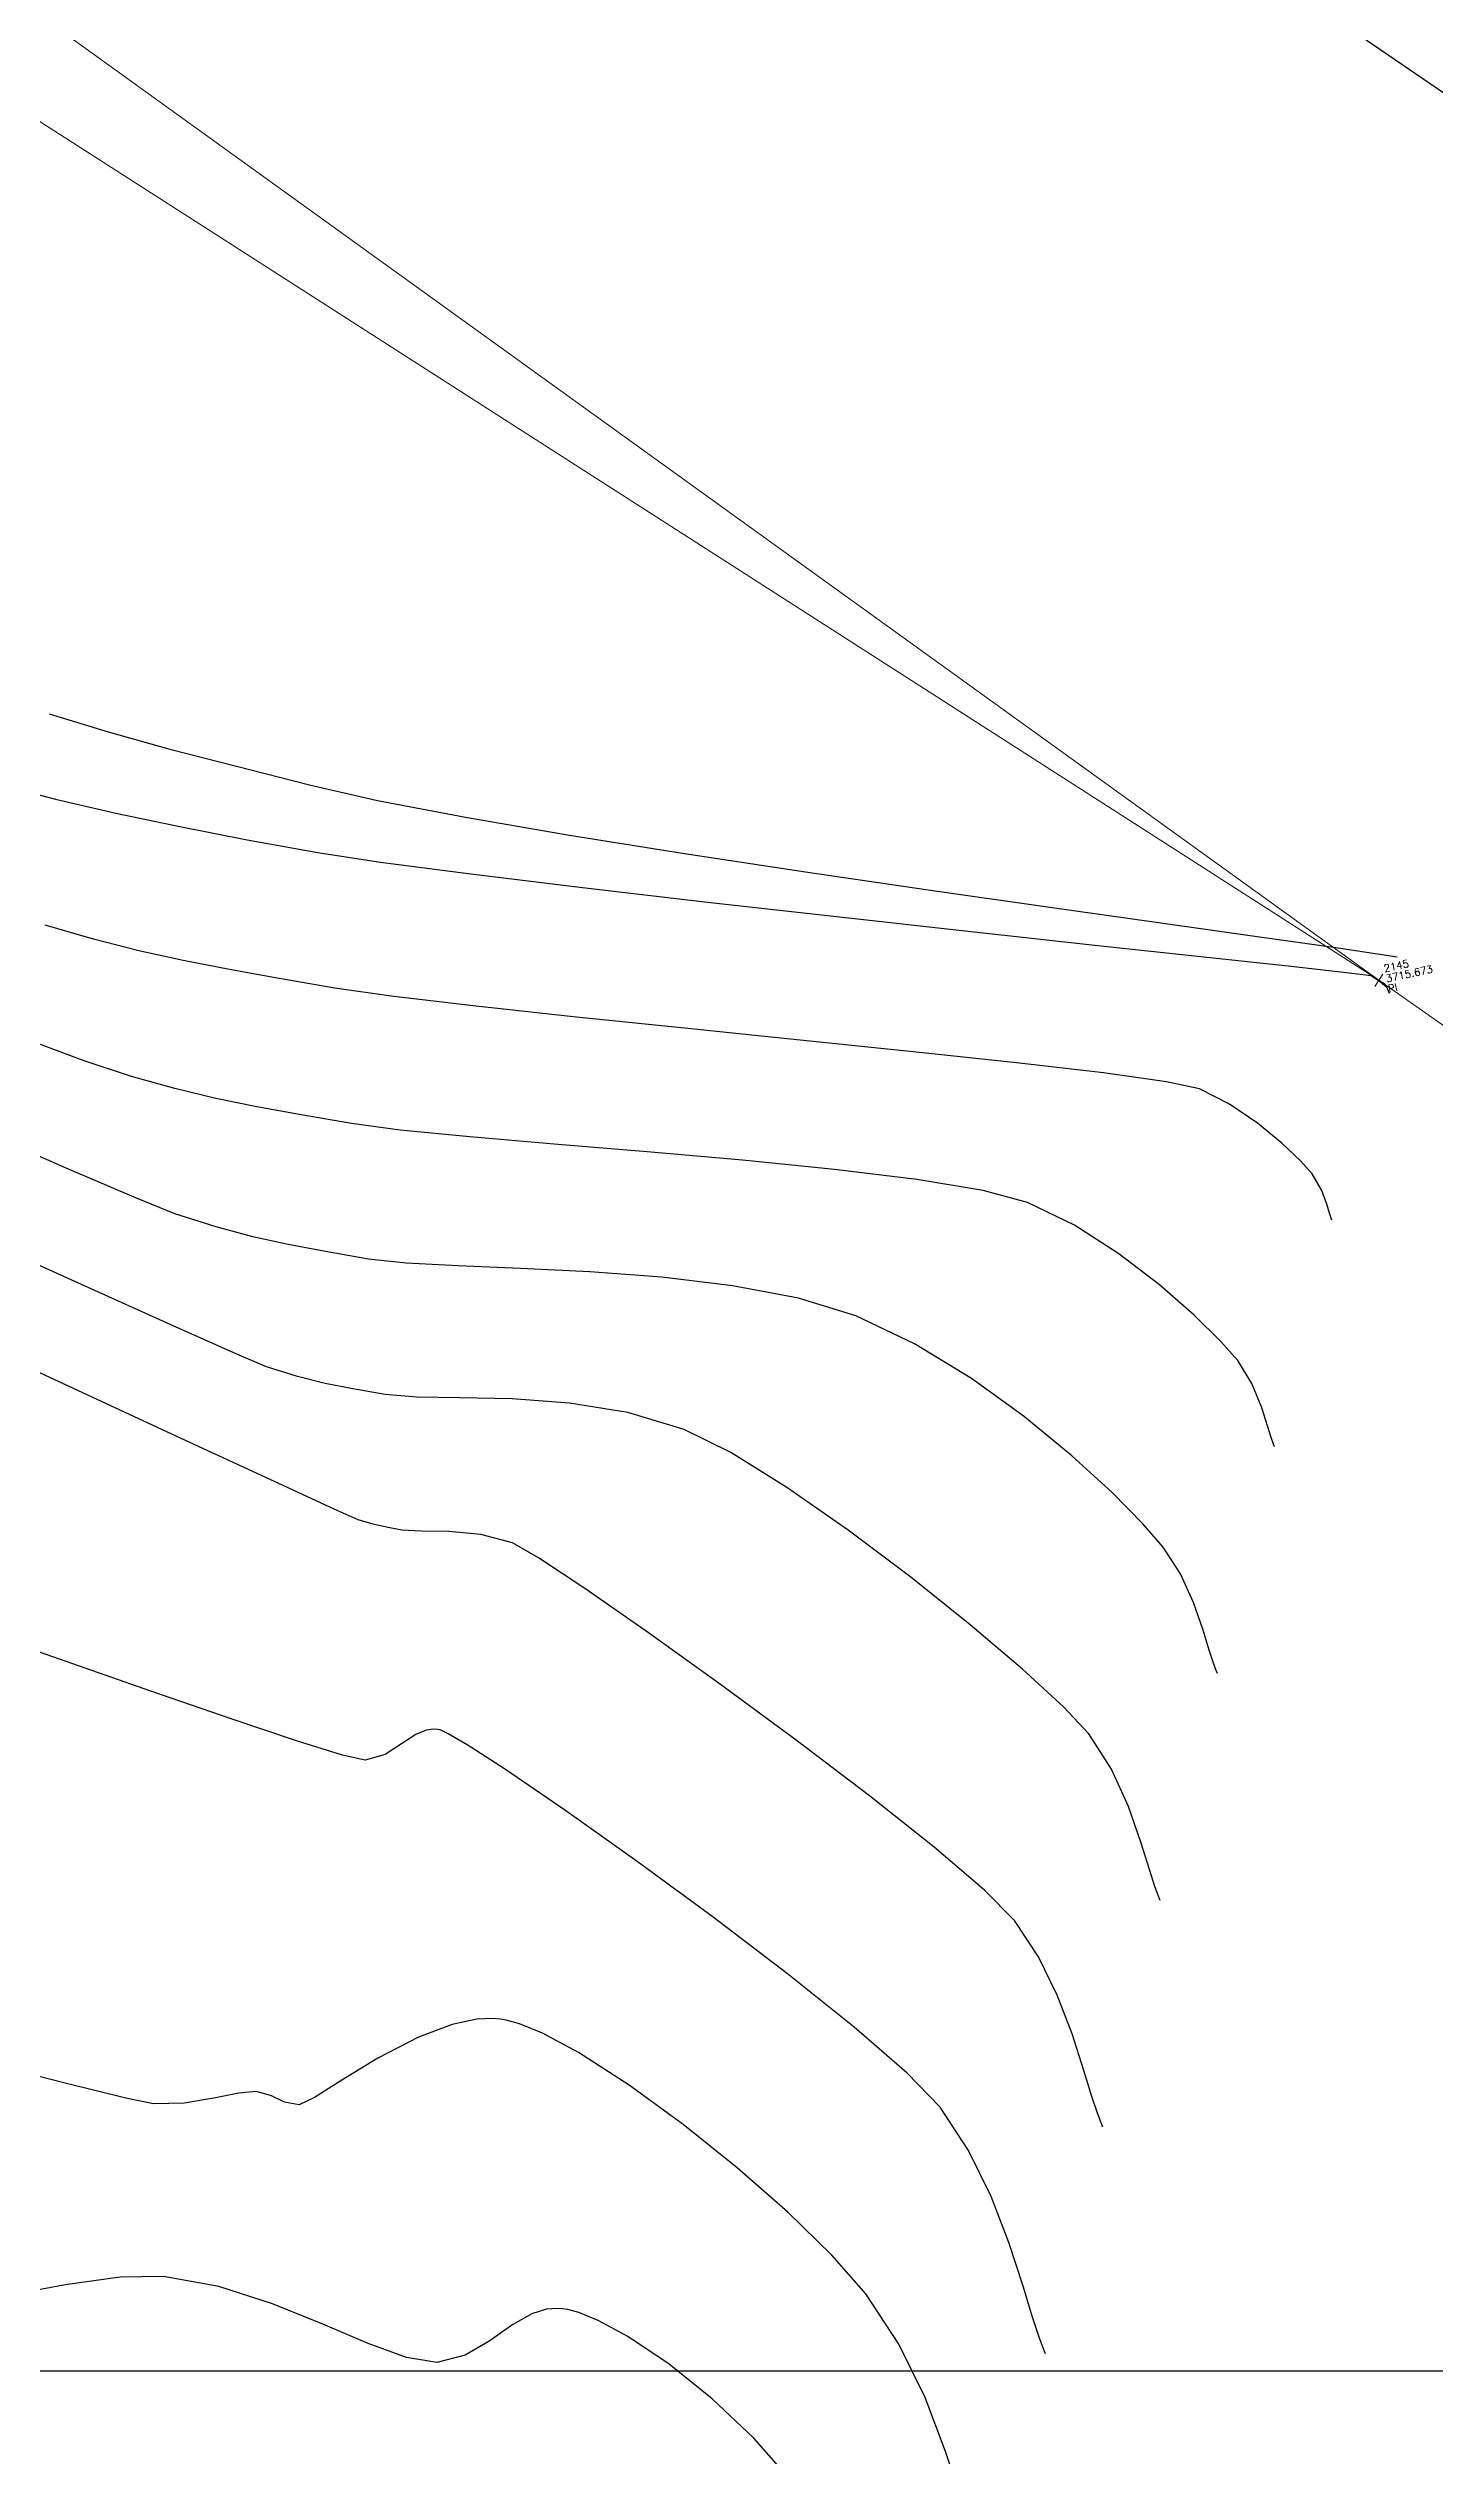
# Model space of a CAD drawing. Header units: millimetres. Extents: x 736950 to 740938, y 8500595 to 8502163.
# Drawn here: x 738315.49 to 738334.21, y 8501898.85 to 8501931.35 of the extents above; entities that cross this region are included whole.
import ezdxf

# ---------------------------------------------------------------- set-up
doc = ezdxf.new("R2010")
doc.units = ezdxf.units.MM
for name, color, linetype, lineweight in [('axeso', 1, 'Continuous', 5), ('PISOS', 189, 'Continuous', 0), ('pista', 251, 'Continuous', 5)]:
    doc.layers.add(name, color=color, linetype=linetype, lineweight=lineweight)
doc.layers.add('C-TOPO', color=7, linetype='Continuous')
doc.layers.add('Cuadricula Coordenadas', color=5, linetype='Continuous')
doc.styles.add('5mm', font='arial.ttf', dxfattribs={"height": 3})

msp = doc.modelspace()

# ---------------------------------------------------------------- linework, layer by layer
at = {"flags": 128}
msp.add_lwpolyline([(737992.2372813984, 8502032.929254359), (738060.2283811187, 8502033.96324383), (738124.0778848596, 8502038.099197607), (738168.9451129038, 8502039.822512023), (738184.3375057305, 8502040.373226557), (738194.1820639796, 8502040.638037072), (738201.5287680125, 8502039.958710367), (738208.8754720454, 8502038.192466673), (738217.7187287537, 8502034.116514638), (738227.4034590968, 8502029.39107068), (738239.3753799507, 8502021.18638673), (738248.4163336591, 8502010.786789658), (738259.1100014518, 8501998.031462815), (738273.8441542408, 8501978.937268017), (738282.9891921962, 8501969.784801738), (738293.2344377829, 8501960.896259475), (738307.5639263964, 8501949.710397998), (738324.7553764118, 8501937.299600344), (738346.3212880095, 8501922.553102206)], dxfattribs=at)
msp.add_lwpolyline([(737992.2372813984, 8502032.929254359), (738060.2283811187, 8502033.96324383), (738124.0778848596, 8502038.099197607), (738168.9451129038, 8502039.822512023), (738184.3375057305, 8502040.373226557), (738194.1820639796, 8502040.638037072), (738201.5287680125, 8502039.958710367), (738208.8754720454, 8502038.192466673), (738217.7187287537, 8502034.116514638), (738227.4034590968, 8502029.39107068), (738239.3753799507, 8502021.18638673), (738248.4163336591, 8502010.786789658), (738259.1100014518, 8501998.031462815), (738273.8441542408, 8501978.937268017), (738282.9891921962, 8501969.784801738), (738293.2344377829, 8501960.896259475), (738307.5639263964, 8501949.710397998), (738324.7553764118, 8501937.299600344), (738346.3212880095, 8501922.553102206)], dxfattribs=at)
at = {"layer": 'axeso', "linetype": 'Continuous'}
msp.add_lwpolyline([(738333.5397568691, 8501918.716561042), (738333.3718434898, 8501918.825156702)], dxfattribs=at)
at = {"layer": 'axeso', "linetype": 'Continuous', "extrusion": (0.8396937013368279, -0.543060298618172, 0), "elevation": -3997080.594208396}
msp.add_lwpolyline([(7539967.328139069, 0), (7539967.128169272, 0)], dxfattribs=at)
at = {"layer": 'C-TOPO', "color": 3, "linetype": 'Continuous', "lineweight": -3}
for p, q in [((738315.5044673622, 8501922.369362812, 2685), (738316.2980102478, 8501922.12319608, 2685)), ((738316.2980102478, 8501922.12319608, 2685), (738317.1321019159, 8501921.893111145, 2685)), ((738317.1321019159, 8501921.893111145, 2685), (738318.0308909914, 8501921.660684116, 2685)), ((738318.0308909914, 8501921.660684116, 2685), (738319.0185261, 8501921.407491101, 2685)), ((738319.0185261, 8501921.407491101, 2685), (738319.9341954064, 8501921.199491616, 2685)), ((738319.9341954064, 8501921.199491616, 2685), (738321.1256656972, 8501920.972011415, 2685)), ((738321.1256656972, 8501920.972011415, 2685), (738322.5289563471, 8501920.731353756, 2685)), ((738322.5289563471, 8501920.731353756, 2685), (738324.0800867314, 8501920.483821893, 2685)), ((738324.0800867314, 8501920.483821893, 2685), (738325.7150762246, 8501920.235719088, 2685)), ((738325.7150762246, 8501920.235719088, 2685), (738327.369944202, 8501919.993348598, 2685)), ((738327.369944202, 8501919.993348598, 2685), (738328.9807100383, 8501919.763013676, 2685)), ((738328.9807100383, 8501919.763013676, 2685), (738330.4833931088, 8501919.551017582, 2685)), ((738330.4833931088, 8501919.551017582, 2685), (738331.8140127881, 8501919.363663577, 2685)), ((738331.8140127881, 8501919.363663577, 2685), (738332.9085884514, 8501919.207254913, 2685)), ((738332.9085884514, 8501919.207254913, 2685), (738333.7031394737, 8501919.08809485, 2685)), ((738315.940077074, 8501914.662756566, 2680), (738314.4111708978, 8501915.357387127, 2680)), ((738317.1767280999, 8501914.105074776, 2680), (738315.940077074, 8501914.662756566, 2680)), ((738318.0373010763, 8501913.722698102, 2680), (738317.1767280999, 8501914.105074776, 2680)), ((738318.437973104, 8501913.553982887, 2680), (738318.0373010763, 8501913.722698102, 2680)), ((738318.8583963095, 8501913.421426058, 2680), (738318.437973104, 8501913.553982887, 2680)), ((738319.2285835985, 8501913.328758951, 2680), (738318.8583963095, 8501913.421426058, 2680)), ((738319.6040222015, 8501913.254771044, 2680), (738319.2285835985, 8501913.328758951, 2680)), ((738320.0401993484, 8501913.178251818, 2680), (738319.6040222015, 8501913.254771044, 2680)), ((738320.4627174617, 8501913.144535717, 2680), (738320.0401993484, 8501913.178251818, 2680)), ((738321.0508228738, 8501913.135329729, 2680), (738320.4627174617, 8501913.144535717, 2680)), ((738321.7554265182, 8501913.118837208, 2680), (738321.0508228738, 8501913.135329729, 2680)), ((738322.527439327, 8501913.06326151, 2680), (738321.7554265182, 8501913.118837208, 2680)), ((738323.3177722342, 8501912.936805988, 2680), (738322.527439327, 8501913.06326151, 2680)), ((738324.0773361719, 8501912.707673997, 2680), (738323.3177722342, 8501912.936805988, 2680)), ((738324.7061609378, 8501912.39442499, 2680), (738324.0773361719, 8501912.707673997, 2680)), ((738325.4633006556, 8501911.924437629, 2680), (738324.7061609378, 8501912.39442499, 2680)), ((738326.2923404243, 8501911.347445907, 2680), (738325.4633006556, 8501911.924437629, 2680)), ((738327.136865343, 8501910.713183822, 2680), (738326.2923404243, 8501911.347445907, 2680)), ((738327.9404605113, 8501910.071385367, 2680), (738327.136865343, 8501910.713183822, 2680)), ((738328.6467110282, 8501909.471784536, 2680), (738327.9404605113, 8501910.071385367, 2680)), ((738329.1992019927, 8501908.964115327, 2680), (738328.6467110282, 8501909.471784536, 2680)), ((738329.5415185041, 8501908.59811173, 2680), (738329.1992019927, 8501908.964115327, 2680)), ((738329.8466954206, 8501908.122115426, 2680), (738329.5415185041, 8501908.59811173, 2680)), ((738330.0761141685, 8501907.615080353, 2680), (738329.8466954206, 8501908.122115426, 2680)), ((738330.2490434719, 8501907.121191882, 2680), (738330.0761141685, 8501907.615080353, 2680)), ((738330.3596630973, 8501906.765239224, 2680), (738330.2490434719, 8501907.121191882, 2680)), ((738330.4329298813, 8501906.53596325, 2680), (738330.3596630973, 8501906.765239224, 2680)), ((738330.4794685862, 8501906.40636176, 2680), (738330.4329298813, 8501906.53596325, 2680)), ((738330.5025086429, 8501906.349596214, 2680), (738330.4794685862, 8501906.40636176, 2680))]:
    msp.add_line(p, q, dxfattribs=at)
at = {"layer": 'C-TOPO', "color": 42, "linetype": 'Continuous', "lineweight": -3}
for p, q in [((738314.829633371, 8501921.411782585, 2684), (738315.5884009354, 8501921.217571538, 2684)), ((738315.5884009354, 8501921.217571538, 2684), (738316.401676243, 8501921.028875355, 2684)), ((738316.401676243, 8501921.028875355, 2684), (738317.2659037784, 8501920.8455171, 2684)), ((738317.2659037784, 8501920.8455171, 2684), (738318.177528026, 8501920.66731983, 2684)), ((738318.177528026, 8501920.66731983, 2684), (738319.1329934706, 8501920.494106613, 2684)), ((738319.1329934706, 8501920.494106613, 2684), (738319.9759341405, 8501920.36634192, 2684)), ((738319.9759341405, 8501920.36634192, 2684), (738321.1980453245, 8501920.206511896, 2684)), ((738321.1980453245, 8501920.206511896, 2684), (738322.7029169938, 8501920.023777736, 2684)), ((738322.7029169938, 8501920.023777736, 2684), (738324.3941391183, 8501919.82730064, 2684)), ((738324.3941391183, 8501919.82730064, 2684), (738326.1753016688, 8501919.626241807, 2684)), ((738316.1006189038, 8501919.324383482, 2683), (738315.4486897003, 8501919.514863048, 2683)), ((738316.712600638, 8501919.168706058, 2683), (738316.1006189038, 8501919.324383482, 2683)), ((738326.1753016688, 8501919.626241807, 2684), (738327.9499946162, 8501919.429762436, 2684)), ((738327.9499946162, 8501919.429762436, 2684), (738329.621807931, 8501919.247023726, 2684)), ((738317.314572006, 8501919.03638703, 2683), (738316.712600638, 8501919.168706058, 2683)), ((738317.9364701106, 8501918.915982658, 2683), (738317.314572006, 8501919.03638703, 2683)), ((738329.621807931, 8501919.247023726, 2684), (738331.0943315836, 8501919.087186879, 2684)), ((738331.0943315836, 8501919.087186879, 2684), (738332.2711555446, 8501918.959413087, 2684)), ((738318.6082320544, 8501918.7960492, 2683), (738317.9364701106, 8501918.915982658, 2683)), ((738319.3597949401, 8501918.665142914, 2683), (738318.6082320544, 8501918.7960492, 2683)), ((738320.1226609641, 8501918.55490924, 2683), (738319.3597949401, 8501918.665142914, 2683)), ((738332.2711555446, 8501918.959413087, 2684), (738333.0558697848, 8501918.872863557, 2684)), ((738333.0558697848, 8501918.872863557, 2684), (738333.352064275, 8501918.836699482, 2684)), ((738333.352064275, 8501918.836699482, 2684), (738333.4807873328, 8501918.750686964, 2684)), ((738333.4807873328, 8501918.750686964, 2684), (738333.5596979471, 8501918.680540068, 2684)), ((738333.5596979471, 8501918.680540068, 2684), (738333.5962146479, 8501918.595098643, 2684)), ((738321.2264746025, 8501918.424185563, 2683), (738320.1226609641, 8501918.55490924, 2683)), ((738322.5770882252, 8501918.278502604, 2683), (738321.2264746025, 8501918.424185563, 2683)), ((738324.0803542025, 8501918.1233911, 2683), (738322.5770882252, 8501918.278502604, 2683)), ((738325.6421249051, 8501917.964381764, 2683), (738324.0803542025, 8501918.1233911, 2683)), ((738315.9639083183, 8501917.68571996, 2682), (738315.3848354464, 8501917.903426742, 2682)), ((738316.6164518241, 8501917.473520005, 2682), (738315.9639083183, 8501917.68571996, 2682)), ((738327.1682527026, 8501917.807005329, 2683), (738325.6421249051, 8501917.964381764, 2683)), ((738328.5645899655, 8501917.65679252, 2683), (738327.1682527026, 8501917.807005329, 2683)), ((738317.1999266084, 8501917.308510238, 2682), (738316.6164518241, 8501917.473520005, 2682)), ((738329.7369890643, 8501917.519274063, 2683), (738328.5645899655, 8501917.65679252, 2683)), ((738330.5913023687, 8501917.399980685, 2683), (738329.7369890643, 8501917.519274063, 2683)), ((738331.0333822492, 8501917.30444311, 2683), (738330.5913023687, 8501917.399980685, 2683)), ((738317.7515055655, 8501917.17648097, 2682), (738317.1999266084, 8501917.308510238, 2682)), ((738318.3083615886, 8501917.063222501, 2682), (738317.7515055655, 8501917.17648097, 2682)), ((738318.9076675721, 8501916.95452515, 2682), (738318.3083615886, 8501917.063222501, 2682)), ((738331.4379368768, 8501917.100551954, 2683), (738331.0333822492, 8501917.30444311, 2683)), ((738331.8169234648, 8501916.843347866, 2683), (738331.4379368768, 8501917.100551954, 2683)), ((738315.7348723598, 8501916.23407877, 2681), (738314.4558423121, 8501916.797250899, 2681)), ((738319.5865964094, 8501916.836179215, 2682), (738318.9076675721, 8501916.95452515, 2682)), ((738320.2429162458, 8501916.74904822, 2682), (738319.5865964094, 8501916.836179215, 2682)), ((738321.1818519933, 8501916.657296954, 2682), (738320.2429162458, 8501916.74904822, 2682)), ((738332.1458098228, 8501916.573638344, 2683), (738331.8169234648, 8501916.843347866, 2683)), ((738322.320630467, 8501916.559574418, 2682), (738321.1818519933, 8501916.657296954, 2682)), ((738323.5764784825, 8501916.454529613, 2682), (738322.320630467, 8501916.559574418, 2682)), ((738324.8666228551, 8501916.34081155, 2682), (738323.5764784825, 8501916.454529613, 2682)), ((738332.4000637601, 8501916.332230885, 2683), (738332.1458098228, 8501916.573638344, 2683)), ((738316.681205944, 8501915.827680463, 2681), (738315.7348723598, 8501916.23407877, 2681)), ((738326.1082904, 8501916.217069225, 2682), (738324.8666228551, 8501916.34081155, 2682)), ((738327.2187079329, 8501916.081951648, 2682), (738326.1082904, 8501916.217069225, 2682)), ((738328.1151022688, 8501915.93410782, 2682), (738327.2187079329, 8501916.081951648, 2682)), ((738332.5551530863, 8501916.159932984, 2683), (738332.4000637601, 8501916.332230885, 2683)), ((738332.6847529749, 8501915.933429958, 2683), (738332.5551530863, 8501916.159932984, 2683)), ((738317.2009407111, 8501915.619851423, 2681), (738316.681205944, 8501915.827680463, 2681)), ((738328.7147002234, 8501915.77218674, 2682), (738328.1151022688, 8501915.93410782, 2682)), ((738329.3450335632, 8501915.464504097, 2682), (738328.7147002234, 8501915.77218674, 2682)), ((738332.7521982794, 8501915.748611871, 2683), (738332.6847529749, 8501915.933429958, 2683)), ((738332.789993022, 8501915.627031201, 2683), (738332.7521982794, 8501915.748611871, 2683)), ((738317.7587944395, 8501915.440632528, 2681), (738317.2009407111, 8501915.619851423, 2681)), ((738318.2526449093, 8501915.307466557, 2681), (738317.7587944395, 8501915.440632528, 2681)), ((738329.9475696842, 8501915.079025451, 2682), (738329.3450335632, 8501915.464504097, 2682)), ((738332.8120806967, 8501915.560924763, 2683), (738332.789993022, 8501915.627031201, 2683)), ((738332.8227881466, 8501915.533723036, 2683), (738332.8120806967, 8501915.560924763, 2683)), ((738318.7288142317, 8501915.202646444, 2681), (738318.2526449093, 8501915.307466557, 2681)), ((738319.2336245178, 8501915.10846512, 2681), (738318.7288142317, 8501915.202646444, 2681)), ((738319.8133978789, 8501915.007215517, 2681), (738319.2336245178, 8501915.10846512, 2681)), ((738320.3227221306, 8501914.951786162, 2681), (738319.8133978789, 8501915.007215517, 2681)), ((738321.0252737246, 8501914.914089473, 2681), (738320.3227221306, 8501914.951786162, 2681)), ((738321.869225174, 8501914.87947607, 2681), (738321.0252737246, 8501914.914089473, 2681)), ((738322.8027489913, 8501914.83329659, 2681), (738321.869225174, 8501914.87947607, 2681)), ((738323.7740176895, 8501914.76090165, 2681), (738322.8027489913, 8501914.83329659, 2681)), ((738324.7312037816, 8501914.647641882, 2681), (738323.7740176895, 8501914.76090165, 2681)), ((738330.4958518986, 8501914.659759555, 2682), (738329.9475696842, 8501915.079025451, 2682)), ((738325.6224797798, 8501914.478867913, 2681), (738324.7312037816, 8501914.647641882, 2681)), ((738326.3960181976, 8501914.239930367, 2681), (738325.6224797798, 8501914.478867913, 2681)), ((738330.9634235187, 8501914.250715159, 2682), (738330.4958518986, 8501914.659759555, 2682)), ((738327.1882555088, 8501913.862465201, 2681), (738326.3960181976, 8501914.239930367, 2681)), ((738331.323827857, 8501913.895901022, 2682), (738330.9634235187, 8501914.250715159, 2682)), ((738315.8319816041, 8501913.258711057, 2679), (738314.0941539308, 8501914.064238055, 2679)), ((738327.9546703143, 8501913.394598637, 2681), (738327.1882555088, 8501913.862465201, 2681)), ((738331.5506082256, 8501913.6393259, 2682), (738331.323827857, 8501913.895901022, 2682)), ((738331.7420574154, 8501913.327110749, 2682), (738331.5506082256, 8501913.6393259, 2682)), ((738317.3448836824, 8501912.55807349, 2679), (738315.8319816041, 8501913.258711057, 2679)), ((738328.6708813744, 8501912.876887072, 2681), (738327.9546703143, 8501913.394598637, 2681)), ((738331.8759779515, 8501912.998683002, 2682), (738331.7420574154, 8501913.327110749, 2682)), ((738329.3125074495, 8501912.349886907, 2681), (738328.6708813744, 8501912.876887072, 2681)), ((738331.9548193516, 8501912.754366234, 2682), (738331.8759779515, 8501912.998683002, 2682)), ((738318.5469570807, 8501912.002587052, 2679), (738317.3448836824, 8501912.55807349, 2679)), ((738332.0040077693, 8501912.596926067, 2682), (738331.9548193516, 8501912.754366234, 2682)), ((738332.0344093182, 8501912.509625167, 2682), (738332.0040077693, 8501912.596926067, 2682)), ((738332.0493616454, 8501912.472347429, 2682), (738332.0344093182, 8501912.509625167, 2682)), ((738329.8551672993, 8501911.854154544, 2681), (738329.3125074495, 8501912.349886907, 2681)), ((738319.3522987139, 8501911.63251344, 2679), (738318.5469570807, 8501912.002587052, 2679)), ((738330.2744796845, 8501911.43024638, 2681), (738329.8551672993, 8501911.854154544, 2681)), ((738319.6750054967, 8501911.488114353, 2679), (738319.3522987139, 8501911.63251344, 2679)), ((738319.876987292, 8501911.426473279, 2679), (738319.6750054967, 8501911.488114353, 2679)), ((738320.0581202811, 8501911.386390006, 2679), (738319.876987292, 8501911.426473279, 2679)), ((738320.2670008178, 8501911.349288119, 2679), (738320.0581202811, 8501911.386390006, 2679)), ((738320.5252474241, 8501911.334732126, 2679), (738320.2670008178, 8501911.349288119, 2679)), ((738320.900748057, 8501911.327335432, 2679), (738320.5252474241, 8501911.334732126, 2679)), ((738321.3322884025, 8501911.287447456, 2679), (738320.900748057, 8501911.327335432, 2679)), ((738321.7586541461, 8501911.175417624, 2679), (738321.3322884025, 8501911.287447456, 2679)), ((738330.5460633648, 8501911.118718814, 2681), (738330.2744796845, 8501911.43024638, 2681)), ((738322.1089703334, 8501910.974283066, 2679), (738321.7586541461, 8501911.175417624, 2679)), ((738322.7477266551, 8501910.551506307, 2679), (738322.1089703334, 8501910.974283066, 2679)), ((738330.7778451594, 8501910.757199736, 2681), (738330.5460633648, 8501911.118718814, 2681)), ((738323.5944663135, 8501909.962937549, 2679), (738322.7477266551, 8501910.551506307, 2679)), ((738330.9520886433, 8501910.37210672, 2681), (738330.7778451594, 8501910.757199736, 2681)), ((738331.0834284077, 8501909.996998545, 2681), (738330.9520886433, 8501910.37210672, 2681)), ((738315.6426689663, 8501909.605828809, 2678), (738314.3199777525, 8501910.065440327, 2678)), ((738324.5687325103, 8501909.264427003, 2679), (738323.5944663135, 8501909.962937549, 2679)), ((738331.1674439865, 8501909.726652587, 2681), (738331.0834284077, 8501909.996998545, 2681)), ((738316.8743155989, 8501909.175814638, 2678), (738315.6426689663, 8501909.605828809, 2678)), ((738331.2230900914, 8501909.55251754, 2681), (738331.1674439865, 8501909.726652587, 2681)), ((738325.5900684478, 8501908.511824872, 2679), (738324.5687325103, 8501909.264427003, 2679)), ((738331.2584362266, 8501909.45408524, 2681), (738331.2230900914, 8501909.55251754, 2681)), ((738331.275935144, 8501909.41097182, 2681), (738331.2584362266, 8501909.45408524, 2681)), ((738317.9589944696, 8501908.799900286, 2678), (738316.8743155989, 8501909.175814638, 2678)), ((738318.8407823981, 8501908.502588235, 2678), (738317.9589944696, 8501908.799900286, 2678)), ((738320.4523152953, 8501908.590982065, 2678), (738320.2725995098, 8501908.472745331, 2678)), ((738320.5941329498, 8501908.648392553, 2678), (738320.4523152953, 8501908.590982065, 2678)), ((738320.6957391064, 8501908.66145079, 2678), (738320.5941329498, 8501908.648392553, 2678)), ((738320.74940311, 8501908.658350011, 2678), (738320.6957391064, 8501908.66145079, 2678)), ((738320.7813138117, 8501908.649670295, 2678), (738320.74940311, 8501908.658350011, 2678)), ((738320.8886700596, 8501908.599316198, 2678), (738320.7813138117, 8501908.649670295, 2678)), ((738321.1487802281, 8501908.447983868, 2678), (738320.8886700596, 8501908.599316198, 2678)), ((738319.4637562028, 8501908.308380956, 2678), (738318.8407823981, 8501908.502588235, 2678)), ((738319.7719927037, 8501908.241780927, 2678), (738319.4637562028, 8501908.308380956, 2678)), ((738320.0407425335, 8501908.319906652, 2678), (738319.7719927037, 8501908.241780927, 2678)), ((738320.2725995098, 8501908.472745331, 2678), (738320.0407425335, 8501908.319906652, 2678)), ((738321.6532035929, 8501908.12343119, 2678), (738321.1487802281, 8501908.447983868, 2678)), ((738326.5780173278, 8501907.760981364, 2679), (738325.5900684478, 8501908.511824872, 2679)), ((738322.4784663868, 8501907.56053421, 2678), (738321.6532035929, 8501908.12343119, 2678)), ((738327.4521223524, 8501907.067746686, 2679), (738326.5780173278, 8501907.760981364, 2679)), ((738323.4441784994, 8501906.874961838, 2678), (738322.4784663868, 8501907.56053421, 2678)), ((738328.1319267235, 8501906.487971041, 2679), (738327.4521223524, 8501907.067746686, 2679)), ((738324.468995643, 8501906.122426316, 2678), (738323.4441784994, 8501906.874961838, 2678)), ((738328.5369736433, 8501906.077504644, 2679), (738328.1319267235, 8501906.487971041, 2679)), ((738325.4715735306, 8501905.358639885, 2678), (738324.468995643, 8501906.122426316, 2678)), ((738328.8596221184, 8501905.589597492, 2679), (738328.5369736433, 8501906.077504644, 2679)), ((738326.3705678745, 8501904.63931479, 2678), (738325.4715735306, 8501905.358639885, 2678)), ((738329.1142415408, 8501905.068607753, 2679), (738328.8596221184, 8501905.589597492, 2679)), ((738329.3146645823, 8501904.546255307, 2679), (738329.1142415408, 8501905.068607753, 2679)), ((738321.2771313107, 8501904.74516712, 2677), (738320.9431846718, 8501904.675323252, 2677)), ((738321.4906863573, 8501904.755107364, 2677), (738321.2771313107, 8501904.74516712, 2677)), ((738321.5935978711, 8501904.747322526, 2677), (738321.4906863573, 8501904.755107364, 2677)), ((738321.6731804434, 8501904.734026587, 2677), (738321.5935978711, 8501904.747322526, 2677)), ((738321.852321959, 8501904.684053805, 2677), (738321.6731804434, 8501904.734026587, 2677)), ((738322.1656068547, 8501904.555163953, 2677), (738321.852321959, 8501904.684053805, 2677)), ((738320.4885142979, 8501904.504411208, 2677), (738319.9393519001, 8501904.218804328, 2677)), ((738320.9431846718, 8501904.675323252, 2677), (738320.4885142979, 8501904.504411208, 2677)), ((738322.651491022, 8501904.295300644, 2677), (738322.1656068547, 8501904.555163953, 2677)), ((738327.0846343877, 8501904.020163264, 2678), (738326.3705678745, 8501904.63931479, 2678)), ((738329.4747239149, 8501904.054260045, 2679), (738329.3146645823, 8501904.546255307, 2679)), ((738315.7195319858, 8501903.880107034, 2677), (738314.5261152105, 8501904.185564479, 2677)), ((738319.9393519001, 8501904.218804328, 2677), (738319.4559533038, 8501903.921999987, 2677)), ((738323.3361968887, 8501903.856156066, 2677), (738322.651491022, 8501904.295300644, 2677)), ((738329.5830050664, 8501903.703836773, 2679), (738329.4747239149, 8501904.054260045, 2679)), ((738316.5393898399, 8501903.679413183, 2677), (738315.7195319858, 8501903.880107034, 2677)), ((738318.064297418, 8501903.746778425, 2677), (738317.7255272872, 8501903.677921068, 2677)), ((738318.3033023772, 8501903.769954087, 2677), (738318.064297418, 8501903.746778425, 2677)), ((738318.5059582343, 8501903.711102072, 2677), (738318.3033023772, 8501903.769954087, 2677)), ((738318.6801586607, 8501903.626570283, 2677), (738318.5059582343, 8501903.711102072, 2677)), ((738319.4559533038, 8501903.921999987, 2677), (738319.0859516648, 8501903.687675714, 2677)), ((738324.0650944427, 8501903.325162183, 2677), (738323.3361968887, 8501903.856156066, 2677)), ((738327.5324287827, 8501903.55689756, 2678), (738327.0846343877, 8501904.020163264, 2678)), ((738329.6573333573, 8501903.476861406, 2679), (738329.5830050664, 8501903.703836773, 2679)), ((738316.9129783929, 8501903.601837335, 2677), (738316.5393898399, 8501903.679413183, 2677)), ((738317.3280637056, 8501903.613051035, 2677), (738316.9129783929, 8501903.601837335, 2677)), ((738317.7255272872, 8501903.677921068, 2677), (738317.3280637056, 8501903.613051035, 2677)), ((738318.8769801396, 8501903.589509027, 2677), (738318.6801586607, 8501903.626570283, 2677)), ((738319.0859516648, 8501903.687675714, 2677), (738318.8769801396, 8501903.589509027, 2677)), ((738327.9176302775, 8501902.974398093, 2678), (738327.5324287827, 8501903.55689756, 2678)), ((738329.7052680564, 8501903.346418547, 2679), (738329.6573333573, 8501903.476861406, 2679)), ((738324.7934478034, 8501902.739998842, 2677), (738324.0650944427, 8501903.325162183, 2677)), ((738329.7290821415, 8501903.288220607, 2679), (738329.7052680564, 8501903.346418547, 2679)), ((738325.4765210904, 8501902.13834588, 2677), (738324.7934478034, 8501902.739998842, 2677)), ((738328.2216136822, 8501902.3524022, 2678), (738327.9176302775, 8501902.974398093, 2678)), ((738326.0695784234, 8501901.557883147, 2677), (738325.4765210904, 8501902.13834588, 2677)), ((738328.4608934593, 8501901.728779413, 2678), (738328.2216136822, 8501902.3524022, 2678)), ((738326.527883922, 8501901.036290476, 2677), (738326.0695784234, 8501901.557883147, 2677)), ((738328.6519840701, 8501901.14139926, 2678), (738328.4608934593, 8501901.728779413, 2678)), ((738315.7171425297, 8501901.161196856, 2676), (738314.8414992051, 8501900.993438624, 2676)), ((738316.4602079517, 8501901.26387337, 2676), (738315.7171425297, 8501901.161196856, 2676)), ((738317.0475242512, 8501901.273406757, 2676), (738316.4602079517, 8501901.26387337, 2676)), ((738317.7955790517, 8501901.136714682, 2676), (738317.0475242512, 8501901.273406757, 2676)), ((738318.5198967662, 8501900.902973304, 2676), (738317.7955790517, 8501901.136714682, 2676)), ((738328.7812580774, 8501900.723038165, 2678), (738328.6519840701, 8501901.14139926, 2678)), ((738319.1984383533, 8501900.627920981, 2676), (738318.5198967662, 8501900.902973304, 2676)), ((738322.219731284, 8501900.830307787, 2676), (738322.0182271412, 8501900.767730176, 2676)), ((738322.3628950005, 8501900.841596704, 2676), (738322.219731284, 8501900.830307787, 2676)), ((738322.4377926323, 8501900.83629504, 2676), (738322.3628950005, 8501900.841596704, 2676)), ((738322.5041562772, 8501900.825305628, 2676), (738322.4377926323, 8501900.83629504, 2676)), ((738322.6534885532, 8501900.784250546, 2676), (738322.5041562772, 8501900.825305628, 2676)), ((738322.913968452, 8501900.677947128, 2676), (738322.6534885532, 8501900.784250546, 2676)), ((738326.9756384363, 8501900.359198695, 2677), (738326.527883922, 8501901.036290476, 2677)), ((738319.8091647717, 8501900.367296087, 2676), (738319.1984383533, 8501900.627920981, 2676)), ((738321.7649274691, 8501900.62453268, 2676), (738321.4529840971, 8501900.404010179, 2676)), ((738322.0182271412, 8501900.767730176, 2676), (738321.7649274691, 8501900.62453268, 2676)), ((738323.3152870098, 8501900.461045964, 2676), (738322.913968452, 8501900.677947128, 2676)), ((738323.8735543664, 8501900.086940411, 2676), (738323.3152870098, 8501900.461045964, 2676)), ((738328.8699966613, 8501900.45205827, 2678), (738328.7812580774, 8501900.723038165, 2678)), ((738320.3300369808, 8501900.176836982, 2676), (738319.8091647717, 8501900.367296087, 2676)), ((738320.7390159392, 8501900.112282028, 2676), (738320.3300369808, 8501900.176836982, 2676)), ((738321.1202842424, 8501900.208019998, 2676), (738320.7390159392, 8501900.112282028, 2676)), ((738321.4529840971, 8501900.404010179, 2676), (738321.1202842424, 8501900.208019998, 2676)), ((738327.3289858238, 8501899.636196649, 2677), (738326.9756384363, 8501900.359198695, 2677)), ((738328.9272246327, 8501900.296325983, 2678), (738328.8699966613, 8501900.45205827, 2678)), ((738328.9556556402, 8501900.226845, 2678), (738328.9272246327, 8501900.296325983, 2678)), ((738324.4556020519, 8501899.62151237, 2676), (738323.8735543664, 8501900.086940411, 2676)), ((738325.0195052294, 8501899.089510482, 2676), (738324.4556020519, 8501899.62151237, 2676)), ((738327.6071223363, 8501898.911303515, 2677), (738327.3289858238, 8501899.636196649, 2677)), ((738325.5233390612, 8501898.51568339, 2676), (738325.0195052294, 8501899.089510482, 2676)), ((738327.8292442252, 8501898.228538474, 2677), (738327.6071223363, 8501898.911303515, 2677))]:
    msp.add_line(p, q, dxfattribs=at)
at = {"layer": 'Cuadricula Coordenadas', "color": 8}
msp.add_line((736950.2264744169, 8501900), (738552.8979275209, 8501900), dxfattribs=at)
at = {"layer": 'PISOS', "ltscale": 0.3}
msp.add_lwpolyline([(737585.9133874627, 8501778.184777867), (737639.9607143487, 8501813.216392277), (737684.5685782455, 8501854.664822154), (737720.556008444, 8501863.099512322), (737742.0672989032, 8501867.370854514), (737762.0656591931, 8501882.160481455), (737785.9315016058, 8501952.111588977), (737806.1500791647, 8501987.692136165), (737853.2981051233, 8502017.404774243), (738098.4172367963, 8502022.333162788), (738206.809571549, 8502020.96519813), (738240.320421085, 8502004.2545555), (738269.7466326195, 8501964.682978516), (738333.4558001794, 8501918.770858873), (738390.0630829826, 8501879.060225496), (738437.0875695014, 8501868.592014063), (738458.4419203186, 8501878.526995478), (738495.1864941906, 8501893.335417872), (738504.5368200529, 8501918.955523683), (738546.328691007, 8501946.043573974), (738585.917181635, 8501937.230703894)], dxfattribs=at)
at = {"layer": 'pista'}
msp.add_line((738312.2943266915, 8501932.338013357), (738333.4558001794, 8501918.770858873), dxfattribs=at)

# ---------------------------------------------------------------- texts
at = {"layer": 'axeso', "color": 2, "insert": (738333.5137228701, 8501918.977607418), "char_height": 0.1, "width": 0.4666666666666667, "attachment_point": 1, "rotation": 12.107789108739986, "style": '5mm'}
msp.add_mtext('\\Ftxt.shx;\\W1.0000000000;\\T1.0000000000;\\o\\l2145', dxfattribs=at)
at = {"layer": 'axeso', "color": 1, "insert": (738333.5430880781, 8501918.840721756), "char_height": 0.1, "width": 0.8, "attachment_point": 1, "rotation": 12.107789108739986, "style": '5mm'}
msp.add_mtext('\\Ftxt.shx;\\W1.0000000000;\\T1.0000000000;\\o\\l3715.673', dxfattribs=at)
at = {"layer": 'axeso', "color": 3, "insert": (738333.5724532863, 8501918.703836095), "char_height": 0.1, "width": 0.2666666666666667, "attachment_point": 1, "rotation": 12.107789108739986, "style": '5mm'}
msp.add_mtext('\\Ftxt.shx;\\W1.0000000000;\\T1.0000000000;\\o\\lPI', dxfattribs=at)

doc.saveas('drawing.dxf')
